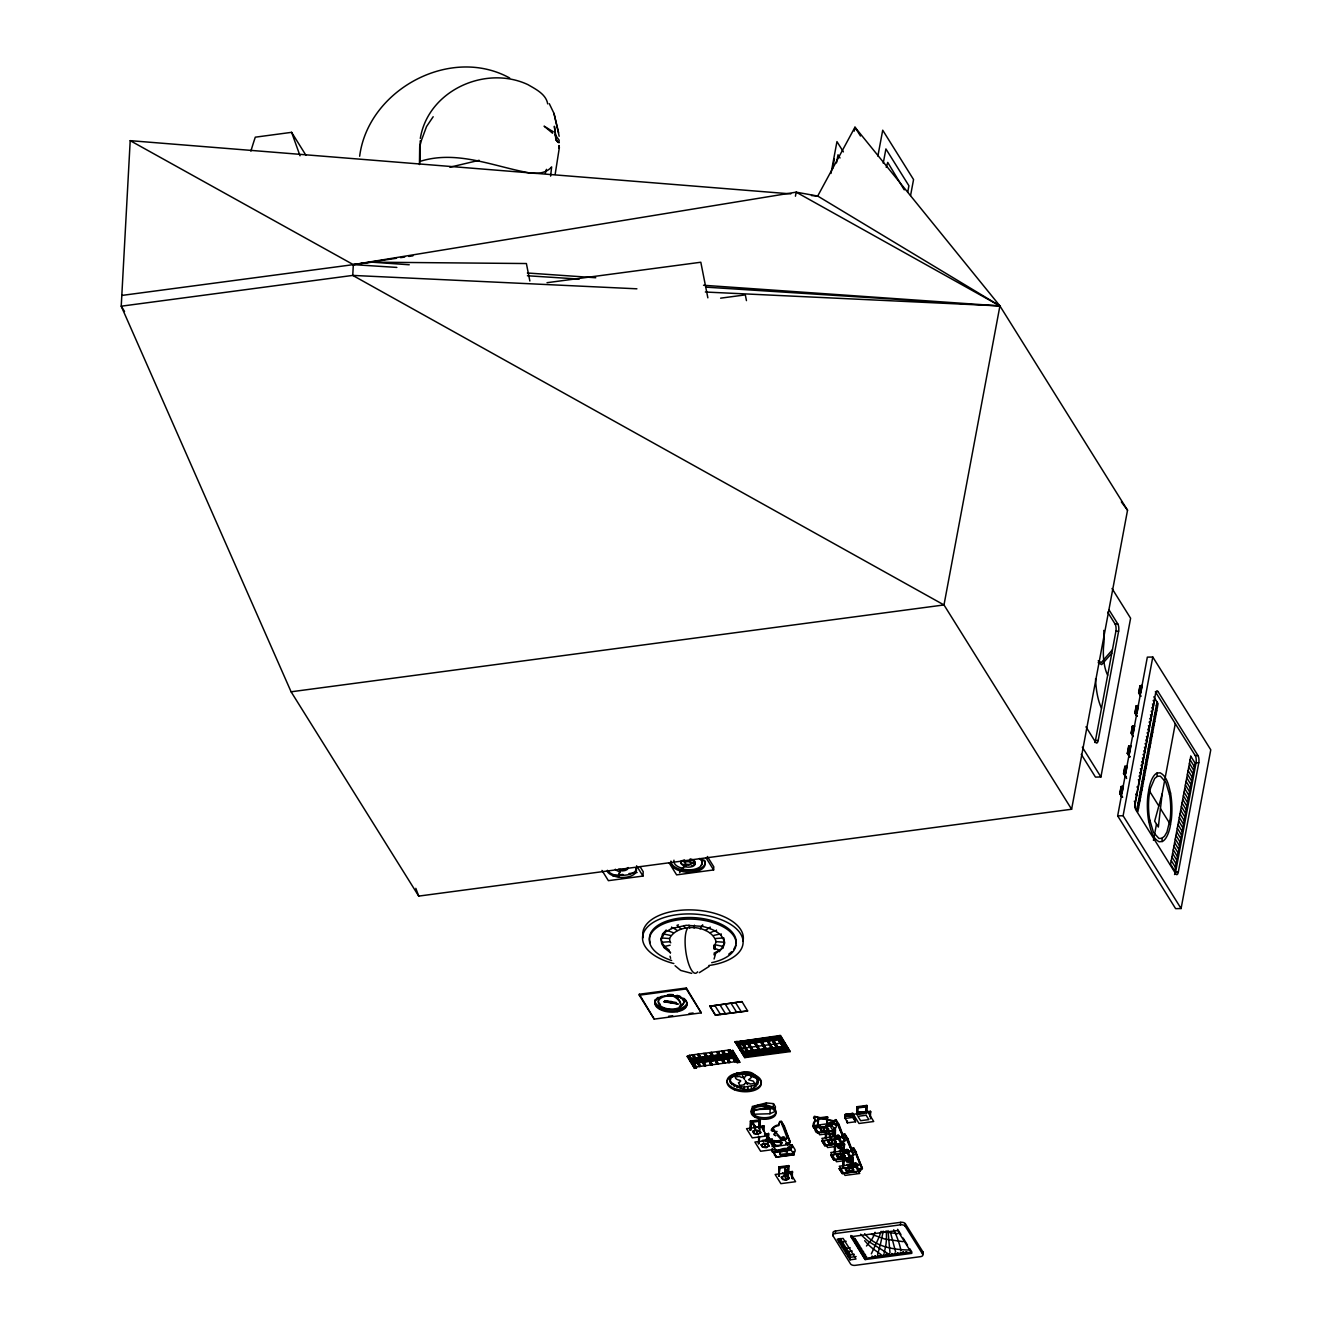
<?xml version="1.0" encoding="UTF-8"?>
<svg xmlns="http://www.w3.org/2000/svg" width="1332" height="1332" viewBox="0 0 1332 1332"><rect width="100%" height="100%" fill="white"/><g stroke="black" fill="none" stroke-linecap="round" stroke-linejoin="round"><path stroke-width="1.5" d="M714.485 946.836L714.252 949.217L714.735 945.204C715.833 957.275 712.437 938.86 714.418 947.601M670.579 952.663L669.48 951.597M784.615 1174.075L785.447 1168.514L786.912 1170.878L786.513 1174.824M785.397 1173.975L785.447 1168.514M840.209 1152.147L840.259 1146.686L842.523 1148.933L840.259 1146.686M840.992 1152.03L841.041 1146.586M555.094 134.665L559.224 140.31C558.441 145.721 555.694 138.961 555.294 135.648M419.447 164.552L419.697 146.736L421.461 140.26L426.54 126.557L433.166 116.733M420.213 140.826L420.229 161.788M555.594 138.112L556.46 140.043M790.792 193.889L130.203 140.659L121.229 306.194L291.092 691.791L418.714 896.103L1071.611 809.24L1127.538 510.223L999.916 305.927L854.977 127.206L817.698 196.054L811.488 195.554M130.203 140.659L353.33 264.635L352.747 275.408L943.988 604.944L1071.611 809.24M618.481 877.139L619.73 872.16M607.375 870.296A14.952 7.742 3.1 0 0 618.548 875.89L620.346 869.513M601.964 870.395L608.391 880.668L642.973 876.056L643.206 871.694L639.993 866.566M639.277 995.187L639.327 994.238L686.363 987.994L701.248 1012.853L654.212 1019.113L639.277 995.187L686.313 988.927L701.248 1012.853M654.212 1019.113L639.327 994.238M661.072 939.526L662.687 933.799L666.266 930.069L661.072 939.526L661.721 943.839L664.468 948.001L669.147 951.731L669.23 950.166L664.551 946.436L661.804 942.273L661.155 937.961L669.546 938.527C677.472 922.543 710.922 924.258 716.117 941.657M662.603 935.364L662.687 933.799L670.662 935.464M664.468 948.001L664.551 946.436L670.163 945.187M667.182 995.62L668.731 994.521A16.051 8.308 3.1 0 1 672.91 994.671M666.167 931.617L671.561 928.571L671.644 927.022M671.012 1002.546L664.601 1000.615L678.254 1004.112L663.736 1001.697L671.012 1002.546L671.078 1001.298M673.176 996.153L667.399 996.053A12.771 6.61 3.1 0 0 658.774 1003.928A12.771 6.61 3.1 0 0 674.608 1009.04L680.252 1007.475A23.044 11.938 3.1 0 0 673.176 996.153L673.243 994.904L667.465 994.804M690.076 859.823A7.293 3.78 3.1 0 1 694.921 864.751A7.293 3.78 3.1 0 1 685.83 866.899L684.815 866.616L686.38 864.801A3.28 1.698 3.1 0 0 690.825 864.302A3.28 1.698 3.1 0 0 689.526 861.937A3.28 1.698 3.1 0 0 685.081 862.437L681.684 860.622M699.4 858.474A14.236 7.376 3.1 0 1 699.15 867.448A14.236 7.376 3.1 0 1 682.384 868.98L682.15 868.264M684.815 866.616L684.898 865.067L679.603 872.693M677.239 1011.704L677.372 1009.206M686.38 864.801L684.132 865.8A7.293 3.78 3.1 0 1 681.018 861.354M680.252 1007.475L680.319 1006.226A12.771 6.61 3.1 0 0 677.172 995.72M686.313 988.927L686.363 987.994M735.097 1057.924L694.288 1063.352L696.47 1066.849L696.403 1068.098L694.472 1068.347L687.295 1056.209L689.243 1055.943L691.574 1061.504L733.765 1055.893L733.849 1054.328L733 1052.979L690.808 1058.59L691.574 1061.504M690.725 1060.155L689.277 1055.327L730.086 1049.899L732.267 1053.396L691.458 1058.823L689.277 1055.327M687.295 1056.209L690.892 1062.586L736.23 1055.943M691.391 1060.072L691.475 1058.507M696.403 1068.098L692.79 1062.087M694.888 1057.075C693.855 1059.39 693.206 1051.88 694.888 1056.925M693.556 1064.684L692.807 1061.787M694.222 1064.601L694.305 1063.036M694.472 1068.347L690.925 1061.97M713.919 954.761L722.876 947.968L724.408 943.805C723.925 932.933 711.504 928.62 702.58 926.406L702.663 924.841L700.066 928.887M697.835 1064.018L699.2 1063.985L700.582 1066.366L699.2 1066.549L697.835 1064.018L699.217 1063.835L700.582 1066.366M698.684 1054.345L700.066 1056.559L698.684 1054.345L697.302 1054.528L698.684 1056.742L700.083 1056.376M698.684 1056.742L700.083 1056.243M710.056 928.554L710.139 927.005M703.013 1063.336L704.378 1065.85L705.76 1065.667L704.395 1063.152L702.996 1063.652L704.395 1063.302M669.08 862.803L676.623 874.874L713.619 869.946L713.802 866.832L707.325 856.493M704.395 1063.152L705.76 1065.667M705.261 1055.86L706.659 1055.36L705.261 1055.86L703.895 1053.346L706.643 1055.677M705.261 1053.462L706.659 1055.36M709.839 1006.209L742.007 1001.614L747.635 1010.938L715.467 1015.217L709.839 1006.209L742.007 1001.614M716.333 931.601L716.416 930.036M709.59 1062.47L710.955 1064.984L712.337 1064.801L710.972 1062.27L709.573 1062.769L710.972 1062.42M711.488 1055.027C706.759 1049.783 714.968 1056.626 711.504 1054.728M710.972 1062.27L712.337 1064.801M711.904 1057.558L712.17 1056.209L713.369 1057.358M714.884 1005.527L720.529 1014.551M715.467 1015.217L709.856 1005.893M719.313 951.697L722.96 946.403L724.491 942.24L724.059 939.376M721.012 935.33L721.095 933.782M715.8 1061.937L717.199 1061.454L718.564 1063.968L717.182 1064.151L715.8 1061.937L717.182 1061.587M718.048 1054.161C715.6 1048.617 717.115 1055.327 719.447 1053.812C715.334 1048.584 721.811 1054.911 718.065 1053.845M719.946 1004.861L725.574 1013.885M722.876 947.968L722.96 946.403L715.001 944.738L716.117 941.674L724.491 942.24L724.408 943.805M723.775 939.493L723.859 937.944L715.65 938.511M717.182 1064.151L715.817 1061.637M723.243 1053.462C720.779 1047.934 722.294 1054.628 724.625 1053.112M725.257 1004.145L730.902 1013.169M722.36 1061.071L723.775 1060.572L725.124 1063.102L723.742 1063.286L722.36 1061.071L723.759 1060.722M723.742 1063.286L722.377 1060.755M723.775 1060.572L725.124 1063.102M727.555 1060.389L728.954 1059.889L730.319 1062.403L728.937 1062.586L727.555 1060.389L728.937 1060.189M731.085 1003.379L736.729 1012.403M730.519 1052.33C730.186 1054.977 726.423 1044.954 732.2 1054.644L732.284 1053.079M728.937 1062.586L727.572 1060.072M730.086 1049.899L730.019 1051.131L732.6 1050.798L739.793 1062.32L737.212 1062.67L734.831 1059.107L733.433 1059.606L735.747 1059.073L735.83 1057.508L692.723 1063.336M730.485 1082.949L730.102 1079.153L730.485 1082.949C766.949 1107.175 765.6 1055.493 730.569 1077.272M732.6 1050.798L730.053 1050.515L733.799 1055.26L691.608 1060.871L691.425 1059.439M735.647 1002.763L741.275 1011.787M730.003 1081.035L731.984 1075.54M733 1052.979L733.765 1055.893M731.901 1084.797L730.585 1081.084M735.131 1042.09L780.502 1035.447L790.159 1051.597L744.838 1057.625L735.131 1042.09L780.469 1036.063L790.159 1051.597M734.831 1059.107L736.196 1061.621L734.814 1061.804L733.449 1059.29M730.935 1057.641L734.948 1057.109L737.279 1061.421L696.47 1066.849M731.884 1077.405L734.148 1075.973L734.248 1074.108M735.031 1059.173L735.114 1057.608M734.165 1086.413L734.265 1084.531L732.017 1082.916M787.179 1049.35L787.861 1050.448L745.67 1056.06L736.896 1042.69L736.979 1041.141L737.578 1043.788M737.212 1062.67L734.948 1057.109M738.244 1044.854L738.328 1043.289L780.519 1037.678L781.268 1040.575C774.342 1039.776 785.897 1047.385 781.851 1045.553L778.954 1041.108L780.336 1040.925L780.502 1037.994L738.311 1043.605L737.645 1042.54M734.148 1075.973L736.912 1074.974L737.012 1073.109M736.912 1074.974L737.179 1073.043M739.077 1046.186L738.328 1043.289M737.112 1087.695L737.212 1085.83L734.265 1084.531M739.726 1046.103L739.826 1044.554M739.793 1062.32L732.633 1050.165M740.542 1088.56L740.659 1086.696L737.212 1085.83M743.323 1045.853L744.738 1045.354L747.602 1050.282L746.22 1050.465L743.323 1045.853L744.738 1045.354M744.105 1053.096L744.188 1051.547M744.288 1054.528L744.372 1052.979L736.929 1042.074L779.12 1036.463L779.803 1037.561M744.838 1057.625L735.164 1041.474M744.938 1055.593L745.038 1054.028L787.229 1048.417L787.911 1049.516L787.828 1051.081L745.637 1056.692L743.439 1053.196M737.079 1074.907L744.188 1074.191L744.288 1072.327M747.635 1010.938L715.484 1014.917M745.637 1056.692L745.038 1054.028M744.222 1088.96L744.338 1087.095L754.378 1085.314L758.524 1080.269M746.22 1050.465L743.339 1045.537M747.602 1050.282L746.22 1050.299M751.398 1049.766C741.624 1034.964 756.826 1055.344 751.415 1049.599M758.424 1082.133L756.509 1078.371L747.868 1074.591L747.968 1072.726M749.899 1047.368L751.298 1046.869L750.033 1047.252M748.534 1044.987L749.916 1044.654L748.517 1045.154M747.901 1088.843L748.001 1086.979M751.298 1075.457L751.398 1073.592M751.331 1088.244L751.431 1086.379M750.366 1121.111L751.331 1122.343L750.282 1130.319L750.366 1121.111L760.056 1119.829L760.072 1127.305M750.282 1130.319L750.748 1121.744L760.455 1120.445M757.975 1048.9C748.184 1034.082 763.403 1054.478 757.975 1048.734M750.915 1130.235L750.948 1121.711M752.064 1111.138L752.314 1106.459L766.35 1102.929L773.476 1103.645L775.39 1106.726L775.141 1111.404L769.946 1113.752L753.979 1114.218L752.064 1111.138L766.1 1107.608L773.226 1108.324L775.141 1111.404M754.245 1076.756L754.345 1074.874M755.094 1044.121L756.493 1043.788L755.094 1044.288M754.278 1087.195L754.378 1085.314M760.838 1132.233L758.041 1134.364L753.995 1133.798L752.73 1131.118M753.979 1114.218L754.228 1109.539L770.196 1109.09L773.659 1107.508M756.509 1078.371L756.609 1076.506M756.526 1085.746L756.626 1083.882M752.697 1131.717L755.477 1129.603M757.941 1084.032L758.041 1082.15M757.941 1080.202L758.041 1078.337M762.703 1043.272L761.321 1043.456L764.202 1048.068L765.584 1047.884L762.72 1042.956L761.321 1043.289M759.59 1137.678L758.624 1143.688L758.624 1136.196M758.907 1128.487L759.989 1129.02L758.907 1128.487L759.34 1120.595L759.407 1127.138M758.624 1143.688L759.007 1136.812M760.805 1132.849L759.54 1130.152M759.69 1126.689L760.056 1119.829M765.584 1047.884L762.72 1042.956M769.18 1145.603L766.399 1147.734L762.354 1147.168L761.072 1144.488M763.469 1130.868L763.736 1125.723L754.428 1127.621M763.852 1131.484L763.736 1125.723M761.055 1145.087L763.835 1142.973M772.16 1047.019C761.804 1032.067 777.272 1057.941 769.28 1042.09M766.183 1106.043L766.35 1102.929M767.648 1142.49L767.682 1133.965L767.648 1142.49L768.797 1133.815L764.535 1133.715M773.076 1041.89L774.475 1041.391L777.339 1046.319L775.957 1046.502L773.076 1041.89L774.458 1041.707L777.339 1046.319M769.147 1146.203L767.881 1143.522M768.331 1142.39L768.414 1133.199M769.946 1113.752L770.196 1109.09M774.458 1044.105L775.957 1044.105L774.591 1043.988M775.957 1046.502L773.093 1041.574M771.145 1143.805L771.361 1139.859L768.398 1140.925M773.226 1108.324L773.476 1103.645M771.811 1144.238L772.094 1139.093L762.387 1140.375L763.369 1141.591M772.11 1146.569L772.094 1139.093M779.17 1035.53L784.981 1046.419L744.172 1051.864L739.809 1044.854L780.619 1039.426M773.343 1152.38L791.008 1149.799L793.989 1154.827L776.34 1157.175L773.343 1152.38L791.075 1150.182L791.091 1148.217A2.048 1.648 -32 0 0 789.243 1146.719A2.048 1.648 -32 0 0 787.195 1148.733L787.179 1150.698L787.195 1148.733M779.769 1038.177L779.836 1036.929L736.896 1042.69M780.336 1043.322L781.834 1043.339L780.469 1043.206M776.34 1157.175L772.91 1151.414M782.766 1043.555L785.347 1043.206M787.828 1051.081L784.914 1047.668L784.998 1046.12M778.954 1166.899L779.936 1168.114L778.87 1176.089L778.954 1166.899L788.661 1165.6L788.677 1173.092M785.647 1047.585L786.513 1048.301M778.87 1176.089L779.553 1167.498M786.479 1048.917L786.563 1047.368M787.145 1049.982L787.212 1048.734L745.021 1054.345L744.355 1053.296L786.546 1047.668M789.426 1178.021L786.646 1180.135L782.583 1179.569L781.318 1176.889M781.285 1177.505C783.782 1174.874 788.394 1174.424 789.393 1178.62M787.761 1142.889L787.662 1144.704L774.025 1146.669M787.845 1143.023L787.745 1144.837L784.764 1139.809L769.08 1141.89M787.495 1174.275L788.577 1174.807L787.495 1174.275L787.928 1166.382L787.995 1172.926M788.278 1172.46L788.661 1165.6M790.092 1155.343L790.109 1153.395M790.992 1150.032L791.091 1148.217M791.391 1176.223L791.608 1172.277L788.644 1173.342M791.957 1178.354L792.34 1171.494L788.461 1172.01M792.357 1178.97L792.34 1171.494M793.989 1154.827L794.005 1152.879A2.048 1.648 -32 0 0 793.106 1151.481M834.731 1127.588A2.048 1.648 -32 0 1 835.231 1128.753L835.131 1130.568L817.482 1132.916C811.255 1129.686 818.964 1124.258 815.6 1127.804M817.731 1118.031L818.714 1119.246L817.648 1127.222L817.731 1118.031L827.438 1116.732L826.673 1126.023M817.482 1132.916L813.119 1125.657A7.509 6.044 -32 0 1 815.584 1120.012L815.667 1119.946M817.648 1127.222L818.331 1118.63M828.204 1129.153L825.474 1131.268L821.361 1130.718L820.096 1128.038M821.844 1140.941L839.51 1138.361L842.49 1143.389L824.841 1145.736L821.844 1140.941L839.576 1138.727L839.593 1136.779A2.048 1.648 -32 0 0 837.745 1135.28A2.048 1.648 -32 0 0 835.697 1137.295L835.597 1139.11M820.062 1128.637C822.56 1126.006 827.172 1125.557 828.171 1129.752M824.841 1145.736L821.861 1140.708M825.341 1137.661L825.607 1132.516M825.723 1138.277L826.007 1133.132M825.973 1137.312L826.19 1133.366M826.373 1137.928L826.689 1132.017M827.355 1125.94L827.438 1116.732M828.337 1124.474L828.321 1126.422L832.234 1125.906L832.234 1123.958A2.048 1.648 -32 0 0 830.385 1122.46A2.048 1.648 -32 0 0 828.337 1124.474L828.421 1124.608A2.048 1.648 -32 0 1 830.469 1122.593A2.048 1.648 -32 0 1 832.317 1124.091L832.234 1123.958M836.18 1141.924L833.449 1144.038L829.337 1143.472L828.071 1140.791M830.519 1123.625L829.736 1124.424L830.818 1124.275M828.038 1141.407L830.835 1139.276M848.734 1158.59L852.08 1158.141L851.648 1166.033L852.73 1166.566L852.813 1157.358L833.699 1159.922L830.718 1154.894L848.367 1152.546L851.348 1157.575L851.364 1155.627A2.048 1.648 -32 0 0 851.398 1155.31M834.648 1138.793L835.414 1129.503L835.331 1138.71M833.699 1159.922L830.718 1154.894M835.147 1145.553L834.481 1154.161L834.465 1146.669M836.146 1142.523L834.881 1139.842M834.565 1152.446L834.948 1145.57M835.214 1152.097L835.53 1146.186M845.021 1156.076L842.307 1158.191L838.194 1157.641L836.929 1154.961M833 1235.83L833.133 1233.332A3.696 1.915 3.1 0 1 835.48 1231.001L900.648 1222.326A3.696 1.915 3.1 0 1 905.327 1223.725L922.893 1251.847L922.76 1254.344A3.696 1.915 3.1 0 1 920.412 1256.675L855.227 1265.35A3.696 1.915 3.1 0 1 850.565 1263.951L833 1235.83A3.696 1.915 3.1 0 1 835.331 1233.499L900.515 1224.824A3.696 1.915 3.1 0 1 905.194 1226.223L922.76 1254.344M838.194 1157.641L842.24 1158.207A3.963 2.048 3.1 0 1 837.395 1156.775M835.331 1233.499L835.48 1231.001M836.896 1155.56L839.676 1153.445M839.243 1168.797L856.909 1166.216L859.889 1171.244L842.24 1173.592L839.243 1168.797L856.976 1166.582L856.992 1164.634A2.048 1.648 -32 0 0 855.127 1163.136A2.048 1.648 -32 0 0 853.096 1165.15L852.996 1166.965M842.49 1143.389L842.59 1141.574A2.048 1.648 -32 0 0 842.54 1141.124M852.913 1115.5L855.544 1121.777L847.335 1122.859L844.721 1116.582L852.796 1115.45L844.721 1116.582M843.489 1152.963L843.522 1144.438L843.489 1152.963L844.638 1144.288L840.375 1144.188M845.004 1116.482L845.121 1114.484L852.896 1113.435L855.644 1119.862M842.24 1173.592L839.26 1168.564M842.74 1165.517L843.006 1160.372M838.827 1241.74L838.96 1239.243L850.249 1257.325L856.126 1256.542M843.123 1166.133L843.406 1160.988M845.004 1156.676L843.722 1153.995M844.172 1152.863L844.255 1143.672M843.273 1167.148L843.705 1159.256L843.772 1165.8M830.702 1155.127L848.434 1152.913L848.451 1150.965A2.048 1.648 -32 0 0 846.603 1149.466A2.048 1.648 -32 0 0 844.555 1151.481L844.538 1153.429M847.335 1122.859L847.435 1120.945M853.579 1169.779L850.865 1171.894L846.752 1171.344L845.47 1168.663M841.99 1246.802L842.257 1241.807L846.17 1241.291M848.351 1152.779L848.451 1150.965M848.168 1167.132L848.134 1167.748A3.963 2.048 3.1 0 0 845.654 1169.912L845.937 1170.445A3.963 2.048 3.1 0 0 850.815 1171.777A3.963 2.048 3.1 0 0 853.429 1169.463A3.963 2.048 3.1 0 0 849.017 1167.714L845.437 1169.263M848.234 1167.132L852.247 1168.297L853.546 1170.378M855.544 1121.777L852.813 1117.415L852.896 1113.435L845.121 1114.484M846.053 1253.312L846.32 1248.317L850.232 1247.801M850.798 1172.027A3.963 2.048 3.1 0 0 853.412 1169.696A3.963 2.048 3.1 0 0 849 1167.964L848.001 1168.064A3.963 2.048 3.1 0 0 845.637 1170.145L845.92 1170.678A3.963 2.048 3.1 0 0 850.798 1172.027L850.898 1171.294M852.047 1166.649L852.08 1158.141M852.73 1166.566L852.813 1157.358M848.084 1256.559L848.351 1251.581L852.264 1251.048M856.709 1113.569L857.075 1106.709L866.782 1105.41L866.799 1112.903M857.092 1114.185L857.075 1106.709M857.242 1115.2L857.675 1107.308L857.741 1113.852M850.882 1236.729L850.948 1235.497L865.151 1259.572L911.837 1253.362L897.585 1230.518L850.882 1236.729L865.151 1259.572M850.116 1259.806L837.229 1239.193L843.106 1238.41L855.993 1259.023L850.116 1259.806L850.382 1254.827L840.142 1238.444M865.783 1111.887L858.424 1112.32L858.308 1114.318L864.168 1113.602M859.889 1171.244L859.889 1169.296A2.048 1.648 -32 0 0 859.856 1168.847M865.733 1112.12L866.05 1106.193L866.1 1113.286M866.399 1112.287L866.782 1105.41M870.179 1116.449L870.462 1111.304L858.424 1112.32M870.479 1118.797L870.462 1111.304M900.515 1224.824L900.648 1222.326M905.194 1226.223L905.327 1223.725M556.31 140.11L556.46 139.743M783.732 1138.66L782.433 1137.978L783.199 1139.276M837.778 1136.313L838.294 1137.561M846.22 1150.598L847.269 1151.564M694.089 928.071L694.388 925.174M1162.153 793.872L1158.341 827.039L1154.661 821.161L1162.153 793.872L1175.29 723.642M550.599 176.107L551.648 166.9C545.054 174.725 533.1 174.042 524.125 171.878C490.326 164.985 455.81 150.583 421.012 161.089L420.213 161.555M559.39 147.369L555.144 174.409M359.657 156.26C368.065 89.96 450.183 45.155 509.673 78.005M883.266 1231.184L880.286 1244.904M795.437 196.22L796.186 192.158L817.698 196.054L999.916 305.927L943.988 604.944L291.092 691.791M831.002 173.426L836.962 141.608L843.389 151.898M832.5 168.998L834.398 158.891M836.513 162.87L838.011 154.795L840.009 157.975M854.245 131.119L854.977 127.206L860.489 136.014M877.871 156.094L882.716 130.203L913.552 179.554L910.572 195.488M883.249 163.17L885.913 148.934L908.923 185.764L907.775 191.858M886.263 167.366L887.728 162.404L904.245 189.86M1094.804 742.457A5.278 1.865 88.7 0 0 1095.453 740.542L1115.9 631.235A5.278 1.865 88.7 0 0 1115.084 624.025L1107.675 612.171M1085.963 726.822L1095.67 742.374A5.278 1.865 88.7 0 0 1098.184 740.475L1118.63 631.168A5.278 1.865 88.7 0 0 1117.814 623.959L1109.19 610.139M1081.251 754.328L1095.453 777.089L1100.915 776.972L1130.602 618.248L1112.02 588.494M1122.676 797.219L1119.762 793.639L1121.96 793.589L1123.392 786.096L1121.094 786.546L1119.762 793.639L1121.844 796.952M1126.439 777.056L1123.542 773.492L1125.74 773.442L1127.155 765.933L1124.857 766.399L1123.542 773.492L1126.639 778.471M1130.202 756.909L1127.305 753.329L1129.503 753.279L1130.935 745.787L1128.637 746.236L1127.305 753.329L1129.386 756.643M1134.598 726.04L1132.4 726.09L1131.084 733.183L1133.149 736.496M1135.58 713.12L1137.045 712.97L1138.46 705.477L1136.179 705.927L1134.847 713.02L1136.912 716.333M1139.343 692.956L1140.808 692.823L1142.24 685.314L1139.942 685.78L1138.61 692.873L1140.692 696.186M1121.294 786.546L1119.979 793.639L1122.043 796.952M1125.074 766.399L1123.742 773.492L1125.823 776.806M1128.837 746.236L1127.521 753.329L1129.586 756.643M1132.616 726.09L1131.284 733.166L1133.349 736.496M1136.379 705.927L1135.047 713.02L1137.128 716.333M1140.142 685.78L1138.827 692.856L1140.891 696.186M1124.275 773.576L1125.007 769.613M1128.038 753.429L1128.787 749.466M1132.183 731.285L1132.4 726.09M1135.946 711.138L1136.179 705.927M1117.665 815.867L1147.335 657.142L1152.796 657.026L1210.771 749.816L1181.084 908.541L1175.623 908.657L1117.665 815.867L1123.109 815.75L1181.084 908.541M1131.8 733.266L1133.266 733.133L1134.598 726.04M1123.109 815.75L1152.796 657.026M1154.894 698.534L1134.681 806.559L1137.878 811.654L1158.074 703.646L1153.828 696.836M1136.812 809.956L1157.008 701.947M1153.445 840.359L1156.492 824.108M1174.524 874.541A5.278 1.865 88.7 0 0 1175.607 872.11L1196.053 762.803A5.278 1.865 88.7 0 0 1195.237 755.577L1155.327 691.691L1158.057 691.624L1197.967 755.527A5.278 1.865 88.7 0 1 1198.783 762.737L1178.337 872.044A5.278 1.865 88.7 0 1 1175.823 873.942L1135.913 810.039A5.278 1.865 88.7 0 1 1135.097 802.813L1155.543 693.522A5.278 1.865 88.7 0 1 1158.057 691.624M773.043 1142.19L774.308 1141.191L782.134 1143.106M791.974 1153.995A3.48 2.797 -32 0 0 794.954 1149.466L792.157 1145.021A3.48 2.797 -32 0 1 788.611 1149.616C783.033 1144.704 771.045 1156.775 771.977 1149.916A7.509 6.044 -32 0 1 772.011 1148.85M772.527 1152.08L772.643 1150.049A7.06 5.678 -32 0 1 772.677 1149.05M774.458 1152.08L775.357 1150.299L788.611 1149.616M774.475 1155.244C776.156 1153.895 776.389 1159.156 774.991 1155.06M813.669 1127.821C816.017 1129.053 810.555 1125.973 813.785 1125.79A7.06 5.678 -32 0 1 816.1 1120.478L813.586 1117.531L814.368 1116.299L833.316 1120.745L836.096 1125.207A3.48 2.797 -32 0 1 833.116 1129.736L833.283 1129.719M814.302 1127.821L813.785 1125.79M818.681 1131.717L816.466 1132.283L815.917 1130.119M817.848 1132.267L815.7 1130.535M772.41 1131.301C777.172 1130.751 768.114 1132.034 772.727 1127.871A7.509 6.044 -32 0 1 778.687 1124.924L779.686 1121.511L781.301 1121.178L790.259 1142.107A3.48 2.797 -32 0 1 786.396 1144.305M771.378 1130.418L773.126 1128.404A7.06 5.678 -32 0 1 778.737 1125.64L779.67 1122.426L781.201 1122.093L786.996 1137.595A3.28 2.631 -32 0 1 781.651 1138.86L781.801 1138.993A3.48 2.797 -32 0 0 787.478 1137.645M775.44 1135.63C777.222 1136.179 771.461 1134.614 775.524 1132.333A7.509 6.044 -32 0 1 776.406 1131.484M774.158 1134.881L775.74 1132.6A7.06 5.678 -32 0 1 777.056 1131.434M833.549 1124.175L834.298 1120.295L835.847 1119.596L845.004 1140.658A3.48 2.797 -32 0 1 841.141 1142.856M838.011 1147.918L837.695 1146.369L839.343 1145.337A7.06 5.678 -32 0 1 839.743 1144.921M838.311 1148.017L839.343 1145.337M842.373 1137.661L843.273 1134.248L844.704 1133.782L853.862 1154.844A3.48 2.797 -32 0 1 848.967 1156.775M842.423 1138.361L843.256 1135.147L844.605 1134.714L853.213 1154.528L847.552 1139.193L846.503 1138.893M846.136 1160.472C847.085 1159.256 846.886 1163.935 846.453 1160.638M880.286 1244.904L877.572 1254.627M884.082 1253.412L885.73 1245.936A219.464 113.686 3.1 0 0 886.346 1240.292L886.429 1238.394A219.464 113.686 3.1 0 0 886.313 1232.716L886.146 1230.801M420.313 138.445C428.038 90.626 485.331 64.669 527.922 84.632C535.581 89.111 546.087 94.139 547.702 103.896M545.371 173.227L546.436 169.347M714.085 959.007L715.434 954.295M875.057 1232.283L873.692 1235.863A93.04 48.202 3.1 0 1 871.794 1239.359L866.466 1246.019M765.417 1141.557L767.382 1136.146L769.58 1138.644L767.382 1136.146M766.133 1141.691L768.114 1136.296M849.799 1165.716L851.781 1160.322M782.167 1138.294L782.417 1139.26M789.893 1148.5L788.311 1148.667L789.959 1148.267M829.553 1124.341L830.702 1123.659M838.394 1137.062L837.079 1137.661L837.662 1136.479M855.81 1165.234L855.544 1164.268M834.282 1121.194L836.063 1120.811L844.355 1140.342A3.28 2.631 -32 0 1 841.258 1142.406M851.697 1148.151L853.579 1147.751L862.403 1168.497A3.48 2.797 -32 0 1 858.541 1170.695M851.681 1149.033L853.462 1148.667L861.754 1168.197A3.28 2.631 -32 0 1 859.723 1169.995M871.344 1253.862L879.053 1237.178A345.371 178.904 3.1 0 0 880.918 1231.501L897.885 1233.698M792.723 1153.346L791.841 1153.862A3.28 2.631 -32 0 0 794.288 1151.514M830.935 1124.741L830.619 1123.525M855.244 1165.533L855.777 1164.551L854.761 1164.251M1148.733 821.494A34.665 12.254 88.7 0 1 1147.934 794.971L1149.3 787.012A34.665 12.254 88.7 0 1 1157.008 773.076L1160.205 772.826C1167.398 776.722 1168.713 785.88 1170.545 793.106A34.665 12.254 88.7 0 1 1171.328 819.613L1169.979 827.572A34.665 12.254 88.7 0 1 1162.27 841.508L1159.073 841.774C1151.88 837.861 1150.565 828.704 1148.733 821.494L1149.799 820.112M1169.479 794.471L1170.545 793.106M682.117 868.897L684.864 865.683L685.88 865.967M1112.42 649.783L1101.281 662.553L1098.201 660.822M782.467 1125.973L784.232 1125.806L790.259 1142.107M837.212 1124.524L838.977 1124.358L845.004 1140.658M1111.787 653.213L1101.664 664.618L1098.167 662.67M681.651 861.238L681.768 861.121A7.293 3.78 3.1 0 1 684.531 859.889M837.179 1136.529L837.162 1137.811M774.441 1144.288L774.508 1144.221A7.509 6.044 -32 0 0 774.009 1144.721M709.074 966.449L699.3 972.676M705.56 930.469L708.607 928.154M777.006 1134.947L780.785 1139.21M831.734 1133.499L834.265 1136.329M840.742 1147.784C838.194 1147.851 844.455 1148.933 844.305 1151.797M849.133 1161.354L851.664 1164.185M627.538 867.981L626.573 868.68A6.56 3.397 3.1 0 1 618.731 869.147M714.002 953.196L719.397 950.149L714.118 948.151M833.316 1120.745A3.48 2.797 -32 0 1 829.753 1125.34L829.436 1125.507A3.28 2.631 -32 0 0 832.783 1121.178L835.397 1125.373M752.863 1123.842L755.094 1125.856L752.863 1123.842L754.761 1128.72M837.412 1124.807L838.694 1125.007L844.355 1140.342M830.102 1138.41L828.97 1133.182L831.651 1139.027M831.501 1133.898L828.904 1133.432M830.435 1135.53L828.204 1133.515M846.469 1138.327L847.835 1138.544L853.862 1154.844M848.268 1161.854L848.9 1161.737M710.172 932.7L714.868 930.702M679.32 1006.609L680.319 1006.226M833.499 1129.653L833.199 1129.586A3.28 2.631 -32 0 0 835.214 1127.721M846.802 1152.014L845.937 1151.847M678.471 924.858L676.989 925.324L681.168 929.237M671.561 928.571L686.196 925.29L702.58 926.406M449.883 167.216L479.154 160.306M713.619 935.447L719.23 934.198M839.26 1148.284L839.926 1148.267M396.853 267.416L353.33 264.635L796.186 192.158L999.916 305.927L705.361 292.024M353.33 264.635L396.47 258.275M400.582 257.659L404.695 257.059M408.807 256.443L412.92 255.844M305.877 155.178L291.608 132.334L255.294 137.179A409.357 329.021 -32 0 0 250.882 151.165M121.811 295.438L371.928 262.171L526.39 263.536L529.853 281.002M547.019 282.7L700.815 262.238L707.858 297.835M720.612 298.168L745.321 294.888L746.453 300.616M612.687 875.757L622.86 874.408M628.97 873.592L637.112 872.51M668.581 1016.283L672.677 1015.733M689.044 1013.552L693.123 1013.003M739.676 1041.974L777.855 1036.895M739.16 1044.638L781.351 1039.027M769.263 1042.39L767.881 1042.573L770.762 1047.202M782.8 1042.923L741.991 1048.351L741.924 1049.599L739.993 1049.866L741.957 1048.983M693.506 1055.027L692.107 1055.21L693.489 1057.425M710.106 1052.829L711.504 1052.33L712.87 1054.844M716.666 1051.947L718.048 1051.764M721.861 1051.264C723.559 1049.616 726.223 1054.195 723.259 1053.162M729.12 1050.299L727.738 1050.482L729.12 1052.68M687.262 1056.825L689.193 1056.576M764.202 1047.901L765.6 1047.568M770.778 1047.035L772.177 1046.702M775.973 1046.336L777.355 1046.003M743.539 1051.631L785.73 1046.02M691.658 1059.939L733.849 1054.328M744.372 1052.979L784.515 1047.635M691.641 1060.255L733.832 1054.644M745.72 1055.127L787.911 1049.516M696.769 1062.187L692.757 1062.72L696.436 1067.465L694.505 1067.731M700.782 1061.654L706.826 1060.838M710.838 1060.305L716.866 1059.506M720.878 1058.973L726.906 1058.174M857.458 1107.325L867.165 1106.043M858.058 1107.924L866.433 1106.809M751.331 1122.343L759.723 1121.228M858.407 1112.503L866.2 1111.471M845.104 1114.668L852.896 1113.635L859.007 1123.475L873.725 1121.511L867.998 1112.32M818.114 1118.647L827.821 1117.365M853.263 1114.285L870.845 1111.937M764.135 1126.339L746.536 1128.687L752.28 1137.878L767.016 1135.913L761.271 1126.739M818.714 1119.246L827.089 1118.131M844.621 1118.497L852.813 1117.415M817.265 1126.606L818.281 1127.138M814.485 1128.121L832.15 1125.523L835.131 1130.568M764.718 1135.031L768.065 1134.598M817.498 1132.666L835.147 1130.319M772.477 1139.709L754.894 1142.057L760.639 1151.248L775.357 1149.283L769.63 1140.092M758.241 1143.056L759.257 1143.605M769.063 1142.14L784.848 1140.192L784.948 1138.377A2.048 1.648 -32 0 0 783.083 1136.879A2.048 1.648 -32 0 0 781.035 1138.893L780.852 1140.558M835.214 1135.913L829.386 1136.679L830.369 1137.911M824.858 1145.503L842.507 1143.156M838.627 1143.972L838.511 1143.772M836.829 1145.337L844.638 1144.288M837.212 1145.953L843.922 1145.07M776.356 1156.942L794.005 1154.594M844.055 1150.082L838.627 1151.464M833.715 1159.689L851.364 1157.341M779.337 1167.515L789.043 1166.216M779.936 1168.114L788.311 1166.998M844.088 1159.872L847.435 1159.423M786.912 1170.878L784.665 1168.63M852.613 1163.768L846.786 1164.551L847.768 1165.766M792.723 1172.11L775.141 1174.474L780.885 1183.649L795.604 1181.7L789.876 1172.51M778.487 1175.473L779.503 1176.006M842.257 1173.359L859.906 1171.011M852.613 1238.144L855.311 1238.577L853.079 1238.877M853.546 1239.626L856.243 1240.075L853.995 1240.375M854.478 1241.141L857.175 1241.574L854.944 1241.874M855.427 1242.639L858.124 1243.072L855.877 1243.372M856.359 1244.138L859.057 1244.571L856.826 1244.871M857.292 1245.62L859.989 1246.069L857.741 1246.369M858.224 1247.135L860.922 1247.568L858.69 1247.868M859.157 1248.633L861.871 1249.066L859.623 1249.366M860.106 1250.132L862.803 1250.582L860.572 1250.865M861.038 1251.63L863.735 1252.063L861.488 1252.363M850.382 1254.827L854.295 1254.311M861.971 1253.129L864.668 1253.562L862.437 1253.862M862.903 1254.627L865.617 1255.06L863.369 1255.36M863.852 1256.126L866.549 1256.576L864.318 1256.875M878.387 1256.559L877.638 1255.377L879.786 1256.376M880.485 1254.994L882.617 1256.009M886.096 1254.245L888.228 1255.26M894.571 1253.129L896.702 1254.128M903.762 1253.196L903.013 1251.997L905.177 1252.996M865.217 1258.324L911.904 1252.113L909.706 1248.6M823.276 1127.155L824.258 1127.038M775.873 1141.674L776.872 1141.557M782.117 1151.647L783.116 1151.314A3.963 2.048 3.1 0 1 787.528 1153.062A3.963 2.048 3.1 0 1 784.914 1155.377A3.963 2.048 3.1 0 1 780.036 1154.028M782.833 1137.794L783.716 1138.294M837.578 1136.346L838.461 1136.829M661.804 942.273L670.013 941.707L670.745 942.823M755.394 1130.202L759.506 1130.768M822.76 1127.122L826.872 1127.671M763.736 1143.572L767.848 1144.121M830.735 1139.876L834.848 1140.442M839.576 1154.045L843.689 1154.594M783.982 1175.973L788.094 1176.539M816.499 1126.023L820.296 1125.823M825.973 1125.54L829.753 1125.34M780.519 1154.494L788.827 1154.078M780.036 1154.661L789.51 1154.161M1115.084 624.025L1117.814 623.959M1115.9 631.235L1118.63 631.168M1095.453 740.542L1098.184 740.475M1195.237 755.577L1197.967 755.527M1196.053 762.803L1198.783 762.737M1175.607 872.11L1178.337 872.044M814.102 1127.921L814.585 1127.921M909.223 1249.999C893.389 1249.799 875.091 1246.769 864.651 1233.665M848.018 1162.037L846.553 1161.587M636.912 288.811L352.747 275.408L121.229 306.194L124.542 311.488M903.129 1241.657L884.781 1239.06L871.494 1234.264M527.405 275.757L579.22 279.071M705.627 287.129L999.916 305.927L703.529 285.264M371.928 262.171L409.24 264.768M527.372 272.993L595.77 277.755M744.188 1074.191L747.868 1074.591M740.659 1086.696L744.338 1087.095M691.724 973.376L680.735 970.445L675.041 965.733M829.67 1124.857L830.935 1123.708M789.56 1147.934L788.661 1149.25M667.432 1001.048L676.506 1002.563M832.783 1121.178L815.45 1116.932L814.302 1118.347M782.067 1142.54L773.759 1140.492L772.527 1142.007M786.113 1143.522L792.157 1145.021M785.93 1144.038L791.624 1145.437A3.28 2.631 -32 0 1 788.294 1149.766M855.793 1151.83L862.403 1168.497M682.417 868.364L679.22 867.249A14.236 7.376 3.1 0 1 673.975 860.189M668.015 930.735L673.293 932.716M887.911 1253.545L868.181 1241.191A114.402 59.257 3.1 0 1 860.655 1234.198M673.043 927.888L677.255 930.485M855.76 1152.58L861.754 1168.197M880.818 1254.378L873.209 1248.933A102.398 53.047 3.1 0 1 868.048 1244.321A102.764 53.23 3.1 0 1 864.684 1240.675M842.207 1136.196A3.48 2.797 -32 0 1 836.529 1137.545L836.396 1137.411A3.28 2.631 -32 0 0 841.741 1136.146M851.065 1150.382A3.48 2.797 -32 0 1 845.387 1151.73L845.254 1151.597A3.28 2.631 -32 0 0 850.599 1150.332M859.606 1164.051A3.48 2.797 -32 0 1 853.929 1165.4L853.795 1165.267A3.28 2.631 -32 0 0 859.14 1164.002M773.159 1142.606L775.024 1144.688A7.06 5.678 -32 0 0 774.558 1145.17M832.75 1133.282L836.529 1137.545M839.077 1144.638L845.387 1151.73M840.592 1147.684L844.388 1151.93M848.884 1159.722L853.929 1165.4M774.208 1130.485L781.801 1138.993M775.524 1132.333L773.126 1128.404M783.815 1126.289L789.626 1141.79A3.28 2.631 -32 0 1 788.094 1143.356M1121.344 501.914L1127.538 510.223M669.763 952.097L670.396 952.979M549.3 103.696L553.979 113.386L559.174 136.264M1153.146 700.432L1154.211 702.13M1156.342 705.544L1157.408 707.242M1190.092 759.806L1194.354 766.616M1152.48 704.029L1153.545 705.727M1155.677 709.14L1156.725 710.838M1189.426 763.403L1193.688 770.212M1151.797 707.625L1152.863 709.34M1154.994 712.737L1156.059 714.452M1188.76 766.999L1193.006 773.809M1151.131 711.238L1152.197 712.936M1154.328 716.333L1155.393 718.048M1188.077 770.612L1192.34 777.422M1150.465 714.834L1151.514 716.533M1153.645 719.946L1154.711 721.644M1187.411 774.208L1191.657 781.018M1149.782 718.431L1150.848 720.129M1152.979 723.542L1154.045 725.241M1186.729 777.805L1190.991 784.615M1149.116 722.027L1150.182 723.742M1152.297 727.139L1153.362 728.854M1186.063 781.401L1190.309 788.211M1148.434 725.64L1149.499 727.339M1151.631 730.752L1152.696 732.45M1185.38 785.014L1189.642 791.824M1147.768 729.237L1148.833 730.935M1150.948 734.348L1152.014 736.047M1184.714 788.611L1188.96 795.42M1147.085 732.833L1148.151 734.531M1150.282 737.945L1151.348 739.643M1184.031 792.207L1188.294 799.017M1146.419 736.43L1147.485 738.144M1149.616 741.541L1150.665 743.256M1183.365 795.803L1187.628 802.613M1145.736 740.043L1146.802 741.741M1148.933 745.154L1149.999 746.852M1182.683 799.416L1186.945 806.226M1145.07 743.639L1146.136 745.337M1148.267 748.75L1149.333 750.449M1182.017 803.013L1186.279 809.823M1144.404 747.235L1145.453 748.95M1147.585 752.347L1148.65 754.045M1181.351 806.609L1185.597 813.419M1143.722 750.832L1144.787 752.547M1146.919 755.943L1147.984 757.658M1180.668 810.206L1184.931 817.015M1143.056 754.445L1144.121 756.143M1146.236 759.556L1147.302 761.255M1180.002 813.819L1184.248 820.629M1142.373 758.041L1143.439 759.74M1145.57 763.153L1146.636 764.851M1179.32 817.415L1183.582 824.225M1141.707 761.638L1142.773 763.353M1144.887 766.749L1145.953 768.447M1178.653 821.012L1182.899 827.821M1141.024 765.251L1142.09 766.949M1144.221 770.346L1145.287 772.061M1177.971 824.608L1182.233 831.418M1140.359 768.847L1141.424 770.545M1143.555 773.959L1144.604 775.657M1177.305 828.221L1181.551 835.031M1139.676 772.443L1140.741 774.142M1142.873 777.555L1143.938 779.253M1176.622 831.817L1180.885 838.627M1148.8 789.943L1158.823 805.993M1160.455 808.607L1170.478 824.641M1139.01 776.04L1140.075 777.755M1142.207 781.151L1143.256 782.85M1175.956 835.414L1180.219 842.224M1138.327 779.653L1139.393 781.351M1141.524 784.748L1142.59 786.463M1175.29 839.01L1179.536 845.837M1140.858 788.361L1141.924 790.059M1174.608 842.623L1178.87 849.433M1136.995 786.846L1138.044 788.544M1140.175 791.957L1141.241 793.656M1173.942 846.22L1178.187 853.029M1139.509 795.554L1140.575 797.252M1173.259 849.816L1177.521 856.626M1135.647 794.055L1136.712 795.753M1138.827 799.15L1139.892 800.865M1172.593 853.412L1176.839 860.239M1138.161 802.763L1139.226 804.461M1171.91 857.025L1176.173 863.835M1134.298 801.248L1135.363 802.946M1137.478 806.36L1138.544 808.058M1171.244 860.622L1175.49 867.432M1082.333 747.202L1100.915 776.972M706.093 857.875L713.619 869.946M836.263 1120.112L839.06 1124.574M845.121 1134.298L847.918 1138.76M853.662 1147.968L856.459 1152.43M836.146 1121.011L838.76 1125.207M845.004 1135.197L847.618 1139.393M853.546 1148.867L855.294 1151.664M780.469 1038.61L784.948 1047.052M780.552 1040.675L784.914 1047.668M780.352 1040.608L783.216 1045.537M839.593 1136.779L839.676 1136.929A2.048 1.648 -32 0 0 837.828 1135.43A2.048 1.648 -32 0 0 835.78 1137.445L835.697 1137.295M856.992 1164.634L857.075 1164.767A2.048 1.648 -32 0 0 855.227 1163.269A2.048 1.648 -32 0 0 853.179 1165.284L853.096 1165.15M859.889 1169.296L859.989 1169.429A2.048 1.648 -32 0 0 859.939 1168.98M897.651 1229.286L900.932 1234.548M903.129 1238.061L907.525 1245.087M844.555 1151.481L844.638 1151.631A2.048 1.648 -32 0 1 846.686 1149.616A2.048 1.648 -32 0 1 848.534 1151.098M907.958 1252.629L905.843 1251.63L906.576 1252.813M830.652 1131.201L829.953 1131.301M847.368 1157.958L847.851 1158.757L846.786 1158.224M855.893 1171.611L856.409 1172.443L855.344 1171.927M903.046 1251.997L903.795 1253.196M902.347 1253.379L900.216 1252.38L900.965 1253.562M899.533 1253.762L897.402 1252.746L898.151 1253.945M813.669 1117.731L816.05 1121.144M821.578 1132.416L820.945 1132.5M838.394 1159.34L837.761 1159.423M846.952 1173.042L846.32 1173.126M893.872 1254.511L891.741 1253.495L892.49 1254.694M766.533 1051.131L764.901 1049.25L765.084 1051.331M891.041 1254.877L888.927 1253.878L889.659 1255.06M683.782 925.623L685.53 928.421M756.493 1043.788L759.357 1048.717M886.08 1254.261L886.846 1255.443M885.414 1255.626L883.283 1254.627L884.032 1255.81M749.916 1044.654L752.78 1049.583M880.452 1254.994L881.235 1256.193M636.563 865.783L642.973 876.056M877.671 1255.377L878.404 1256.559M876.972 1256.759L874.841 1255.743L875.59 1256.942M874.142 1257.125L872.027 1256.126L872.76 1257.308M781.534 1121.561L784.315 1126.023M781.401 1122.46L784.032 1126.656M852.114 1235.996L860.888 1250.049M863.086 1253.562L865.284 1257.075M782.633 1172.776L783.616 1174.008M820.912 1129.236L821.178 1130.002A3.963 2.048 3.1 0 0 826.04 1131.334A3.963 2.048 3.1 0 0 828.67 1129.02A3.963 2.048 3.1 0 0 824.258 1127.288L823.259 1127.388A3.963 2.048 3.1 0 0 820.895 1129.469M780.019 1154.261L779.753 1153.512A3.963 2.048 3.1 0 1 782.117 1151.414M773.792 1144.288L773.526 1143.522A3.963 2.048 3.1 0 1 775.89 1141.424L776.889 1141.324A3.963 2.048 3.1 0 1 781.301 1143.072A3.963 2.048 3.1 0 1 778.671 1145.387A3.963 2.048 3.1 0 1 773.792 1144.038M893.722 1229.802L896.086 1234.997A281.335 145.737 3.1 0 1 898.101 1240.242L898.684 1241.99A281.335 145.737 3.1 0 1 900.648 1249L901.031 1250.748M1139.942 685.78L1140.458 687.012M1128.637 746.236L1129.153 747.485M1124.857 766.399L1125.373 767.632M1121.094 786.546L1121.611 787.795M828.97 1133.182L830.852 1138.061M753.612 1123.509L755.51 1128.387M415.817 888.327L418.714 896.103M291.608 132.334L300.033 155.794M890.409 1232.117L895.62 1251.913M691.142 862.387L691.175 863.269A3.28 1.698 3.1 0 1 685.714 863.885A3.28 1.698 3.1 0 1 687.079 861.071M670.013 956.16L670.629 958.307M688.994 925.174L689.743 928.071M558.641 132.767L553.979 113.386M556.376 138.978L555.794 136.597M556.16 138.195L556.21 138.944M669.53 938.561L670.013 941.707M887.994 1230.568L889.992 1252.763M1157.008 773.076L1157.258 776.389M1162.004 838.194L1162.27 841.508M1103.778 630.402A23.493 8.308 88.7 0 1 1103.762 644.472A26.29 9.291 88.7 0 0 1103.595 658.641L1104.295 664.135A26.29 9.291 88.7 0 0 1107.675 675.191M1101.497 708.191A38.811 13.72 88.7 0 1 1095.57 678.704M683.599 998.217A16.051 8.308 3.1 0 1 681.951 1009.373A16.051 8.308 3.1 0 1 660.289 1008.64A16.051 8.308 3.1 0 1 658.158 997.352M676.956 995.37A16.051 8.308 3.1 0 1 680.619 996.586M686.996 1002.929A16.051 8.308 3.1 0 1 669.147 1009.489A16.051 8.308 3.1 0 1 655.144 999.666M674.608 995.986A23.044 11.938 3.1 0 1 680.302 1006.542A12.771 6.61 3.1 0 0 677.155 996.036M660.189 1004.328A12.771 6.61 3.1 0 1 661.821 996.369M922.893 1251.847A3.696 1.915 3.1 0 1 922.443 1253.512M704.611 860.206A17.15 8.891 3.1 0 1 683.532 870.212L679.403 869.147A17.15 8.891 3.1 0 1 670.912 861.088M702.83 859.54A17.15 8.891 3.1 0 1 701.498 869.346A17.15 8.891 3.1 0 1 683.449 871.761L679.32 870.695A17.15 8.891 3.1 0 1 670.828 862.637M690.143 858.89A7.293 3.78 3.1 0 1 695.254 862.353A7.293 3.78 3.1 0 1 691.425 865.9M688.777 861.121A3.28 1.698 3.1 0 1 690.792 861.971M701.248 859.606A14.236 7.376 3.1 0 1 701.098 865.251M684.182 864.868A7.293 3.78 3.1 0 1 682.717 864.185M681.601 863.336A7.293 3.78 3.1 0 1 680.752 861.388M636.529 867.598A14.952 7.742 3.1 0 1 618.597 874.957M635.664 867.765A14.952 7.742 3.1 0 1 626.207 877.205A14.952 7.742 3.1 0 1 607.309 871.544M628.155 867.532A6.56 3.397 3.1 0 1 620.279 870.762M620.229 871.694A6.56 3.397 3.1 0 1 615.334 869.23M697.602 971.777A23.343 6.826 82.4 0 1 687.096 958.357A23.343 6.826 82.4 0 1 687.462 928.471M673.842 963.536A50.35 26.091 3.1 0 1 653.513 922.26A50.35 26.091 3.1 0 1 734.032 926.772A50.35 26.091 3.1 0 1 708.84 965.5M735.664 945.354A43.423 22.494 3.1 0 1 733.815 949.083M731.618 951.714A43.423 22.494 3.1 0 1 728.754 954.145M650.232 942.69A43.423 22.494 3.1 0 1 690.242 917.532A43.423 22.494 3.1 0 1 736.08 943.422M643.223 937.645A50.35 26.091 3.1 0 1 692.757 909.939A50.35 26.091 3.1 0 1 742.956 941.291M671.644 960.505A43.423 22.494 3.1 0 1 659.889 925.657A43.423 22.494 3.1 0 1 727.106 929.286A43.423 22.494 3.1 0 1 711.704 962.67M859.19 1170.162A3.28 2.631 -32 0 1 858.657 1170.262M842.274 1158.107A3.963 2.048 3.1 0 0 844.888 1155.793A3.963 2.048 3.1 0 0 840.475 1154.061L839.476 1154.161A3.963 2.048 3.1 0 0 837.112 1156.243L837.378 1157.008A3.963 2.048 3.1 0 0 842.257 1158.357A3.963 2.048 3.1 0 0 844.888 1156.043A3.963 2.048 3.1 0 0 840.459 1154.295L839.476 1154.394A3.963 2.048 3.1 0 0 837.112 1156.476M852.58 1155.41A3.28 2.631 -32 0 1 850.649 1156.509M842.873 1156.909A3.147 1.632 3.1 0 1 842.157 1157.075L841.358 1157.158A3.147 1.632 3.1 0 1 839.043 1156.725M773.276 1147.035A7.06 5.678 -32 0 1 773.842 1146.069M774.891 1152.779A7.509 6.044 -32 0 1 776.04 1150.132M775.374 1152.746A7.06 5.678 -32 0 1 776.456 1150.265M787.578 1143.605A3.28 2.631 -32 0 1 786.513 1143.855M559.007 146.786L558.974 148.268L559.057 145.538L559.007 146.786M744.721 1047.751L746.22 1048.068L744.721 1047.751M756.493 1046.186L757.975 1046.502L756.493 1046.186M758.591 1040.592L759.573 1039.976L759.989 1041.408L758.591 1040.592M762.703 1045.354L764.202 1045.67L762.703 1045.354M769.28 1044.471L770.778 1044.804L769.28 1044.471M782.35 1138.444L783.449 1138.311L782.35 1138.444M788.594 1148.434L789.676 1148.301L788.594 1148.434M837.095 1136.995L838.178 1136.845L837.095 1136.995M845.953 1151.181L847.035 1151.031L845.953 1151.181M854.495 1164.851L855.577 1164.701L854.495 1164.851M552.797 131.502L552.564 133.217L544.105 126.157L552.797 131.502M1150.398 788.461L1149.116 795.587A31.385 11.089 88.7 0 0 1149.666 819.596L1153.462 832.383L1158.923 838.444L1161.804 838.361L1164.551 836.163L1166.965 831.984L1170.162 818.997A31.385 11.089 88.7 0 0 1169.596 794.988L1165.8 782.217L1160.355 776.156L1157.458 776.24L1154.711 778.437L1150.398 788.461M1190.775 756.21L1170.562 864.218L1174.824 871.028L1195.02 763.02L1190.775 756.21M738.511 1082.749L739.843 1085.413L744.521 1084.781A2.914 1.515 3.1 0 1 745.67 1083.082L747.102 1082.899A2.914 1.515 3.1 0 1 750.049 1084.048L754.711 1083.432L753.279 1081.118L748.551 1079.802L751.498 1077.322L750.049 1075.007L745.387 1075.623A2.914 1.515 3.1 0 1 743.539 1077.471L742.024 1077.455A2.914 1.515 3.1 0 1 739.843 1076.373L735.181 1076.989C735.647 1081.517 744.871 1079.136 738.511 1082.749M753.862 1131.401L753.646 1131.8A3.147 1.632 3.1 0 0 754.245 1133.033L754.811 1133.366A3.147 1.632 3.1 0 0 757.142 1133.782L757.925 1133.715A3.147 1.632 3.1 0 0 759.656 1132.899L759.873 1132.5A3.147 1.632 3.1 0 0 759.273 1131.268L758.691 1130.935A3.147 1.632 3.1 0 0 756.376 1130.518L755.577 1130.585A3.147 1.632 3.1 0 0 753.862 1131.401M762.22 1144.771L761.987 1145.17A3.147 1.632 3.1 0 0 762.587 1146.402L763.169 1146.735A3.147 1.632 3.1 0 0 765.484 1147.152L766.283 1147.085A3.147 1.632 3.1 0 0 767.998 1146.269L768.214 1145.87A3.147 1.632 3.1 0 0 767.615 1144.638L767.049 1144.305A3.147 1.632 3.1 0 0 764.735 1143.888L763.935 1143.955A3.147 1.632 3.1 0 0 762.22 1144.771M782.45 1177.172L782.234 1177.571A3.147 1.632 3.1 0 0 782.833 1178.803L783.416 1179.136A3.147 1.632 3.1 0 0 785.73 1179.569L786.529 1179.486A3.147 1.632 3.1 0 0 788.244 1178.687L788.461 1178.287A3.147 1.632 3.1 0 0 787.861 1177.038L787.295 1176.722A3.147 1.632 3.1 0 0 784.964 1176.289L784.182 1176.372A3.147 1.632 3.1 0 0 782.45 1177.172M821.228 1128.304L821.012 1128.704A3.147 1.632 3.1 0 0 821.611 1129.936L822.194 1130.269A3.147 1.632 3.1 0 0 824.508 1130.702L825.307 1130.618A3.147 1.632 3.1 0 0 827.022 1129.819L827.239 1129.419A3.147 1.632 3.1 0 0 826.639 1128.187L826.073 1127.854A3.147 1.632 3.1 0 0 823.742 1127.421L822.96 1127.505A3.147 1.632 3.1 0 0 821.228 1128.304M829.203 1141.074L828.987 1141.474A3.147 1.632 3.1 0 0 829.586 1142.706L830.169 1143.039A3.147 1.632 3.1 0 0 832.483 1143.472L833.283 1143.389A3.147 1.632 3.1 0 0 834.998 1142.59L835.214 1142.19A3.147 1.632 3.1 0 0 834.615 1140.941L834.048 1140.625A3.147 1.632 3.1 0 0 831.717 1140.192L830.619 1140.209A3.963 2.048 3.1 0 0 828.238 1142.307L828.521 1142.823A3.963 2.048 3.1 0 0 833.399 1144.171A3.963 2.048 3.1 0 0 836.03 1141.857A3.963 2.048 3.1 0 0 831.601 1140.109L830.935 1140.275A3.147 1.632 3.1 0 0 829.203 1141.074M838.061 1155.244L837.828 1155.643A3.147 1.632 3.1 0 0 838.444 1156.875L839.01 1157.208A3.147 1.632 3.1 0 0 841.325 1157.625L842.124 1157.558A3.147 1.632 3.1 0 0 843.839 1156.742L844.072 1156.342A3.147 1.632 3.1 0 0 843.472 1155.11L842.89 1154.777A3.147 1.632 3.1 0 0 840.575 1154.361L839.776 1154.428A3.147 1.632 3.1 0 0 838.061 1155.244M846.603 1168.93L846.386 1169.33A3.147 1.632 3.1 0 0 846.986 1170.562L847.568 1170.895A3.147 1.632 3.1 0 0 849.883 1171.328L850.682 1171.244A3.147 1.632 3.1 0 0 852.397 1170.445L852.613 1170.045A3.147 1.632 3.1 0 0 852.014 1168.813L851.448 1168.48A3.147 1.632 3.1 0 0 849.133 1168.047L848.334 1168.131A3.147 1.632 3.1 0 0 846.603 1168.93M756.776 1131.651L756.759 1133.166L756.776 1131.651M824.142 1128.554L824.125 1130.069L824.142 1128.554M832.117 1141.324L832.1 1142.839L832.117 1141.324M742.573 1076.023L744.538 1079.153L742.573 1076.023M745.387 1080.801L747.568 1084.298L745.387 1080.801M866.316 1114.002L866.316 1114.002M866.116 1115.25L857.925 1116.333L860.639 1120.695L868.847 1119.613L866.116 1115.25M828.637 1123.642L813.919 1125.607L819.646 1134.781L834.381 1132.833L828.637 1123.642M860.922 1121.094L860.922 1121.094M869.996 1119.879L869.996 1119.879M754.212 1135.497L754.212 1135.497M763.269 1134.298L763.269 1134.298M836.613 1136.412L821.894 1138.377L827.638 1147.551L842.357 1145.603L836.613 1136.412M825.873 1139.293L825.873 1139.293M762.553 1148.867L762.553 1148.867M771.628 1147.668L771.628 1147.668M829.553 1145.187L829.553 1145.187M845.47 1150.565L830.735 1152.53L836.479 1161.72L851.215 1159.756L845.47 1150.565M840.958 1155.677L841.691 1156.842L840.958 1155.677M854.028 1164.268L839.293 1166.233L845.037 1175.407L859.756 1173.459L854.028 1164.268M785.364 1177.605L786.096 1178.787L785.364 1177.605M782.8 1181.284L782.8 1181.284M791.874 1180.069L791.874 1180.069M668.664 995.47L664.635 995.886A16.051 8.308 3.1 0 0 660.239 1009.573A16.051 8.308 3.1 0 0 686.28 1006.826A16.051 8.308 3.1 0 0 668.664 995.47M831.618 1139.876L830.619 1139.976A3.963 2.048 3.1 0 0 828.254 1142.057L828.537 1142.59A3.963 2.048 3.1 0 0 833.416 1143.938A3.963 2.048 3.1 0 0 836.03 1141.624A3.963 2.048 3.1 0 0 831.618 1139.876M556.343 140.26L559.107 142.757L556.376 140.26M693.722 863.369L691.191 862.603L693.722 863.369M764.818 1145.304L765.55 1146.469L764.818 1145.304M849.217 1169.463L849.949 1170.645L849.217 1169.463M555.744 136.18L554.362 126.274L556.043 138.728L555.744 136.18M734.315 1089.726A17.15 8.891 3.1 0 0 761.205 1084.281A17.15 8.891 3.1 0 0 736.896 1074.474A17.15 8.891 3.1 0 0 734.315 1089.726M734.382 1088.477A17.15 8.891 3.1 0 0 761.271 1083.033A17.15 8.891 3.1 0 0 736.962 1073.226A17.15 8.891 3.1 0 0 734.382 1088.477M755.244 1115.683A12.404 6.427 3.1 0 0 775.707 1113.136A12.404 6.427 3.1 0 0 759.856 1104.994A12.404 6.427 3.1 0 0 755.244 1115.683M755.161 1117.248A12.404 6.427 3.1 0 0 775.624 1114.684A12.404 6.427 3.1 0 0 759.773 1106.542A12.404 6.427 3.1 0 0 755.161 1117.248"/></g></svg>
